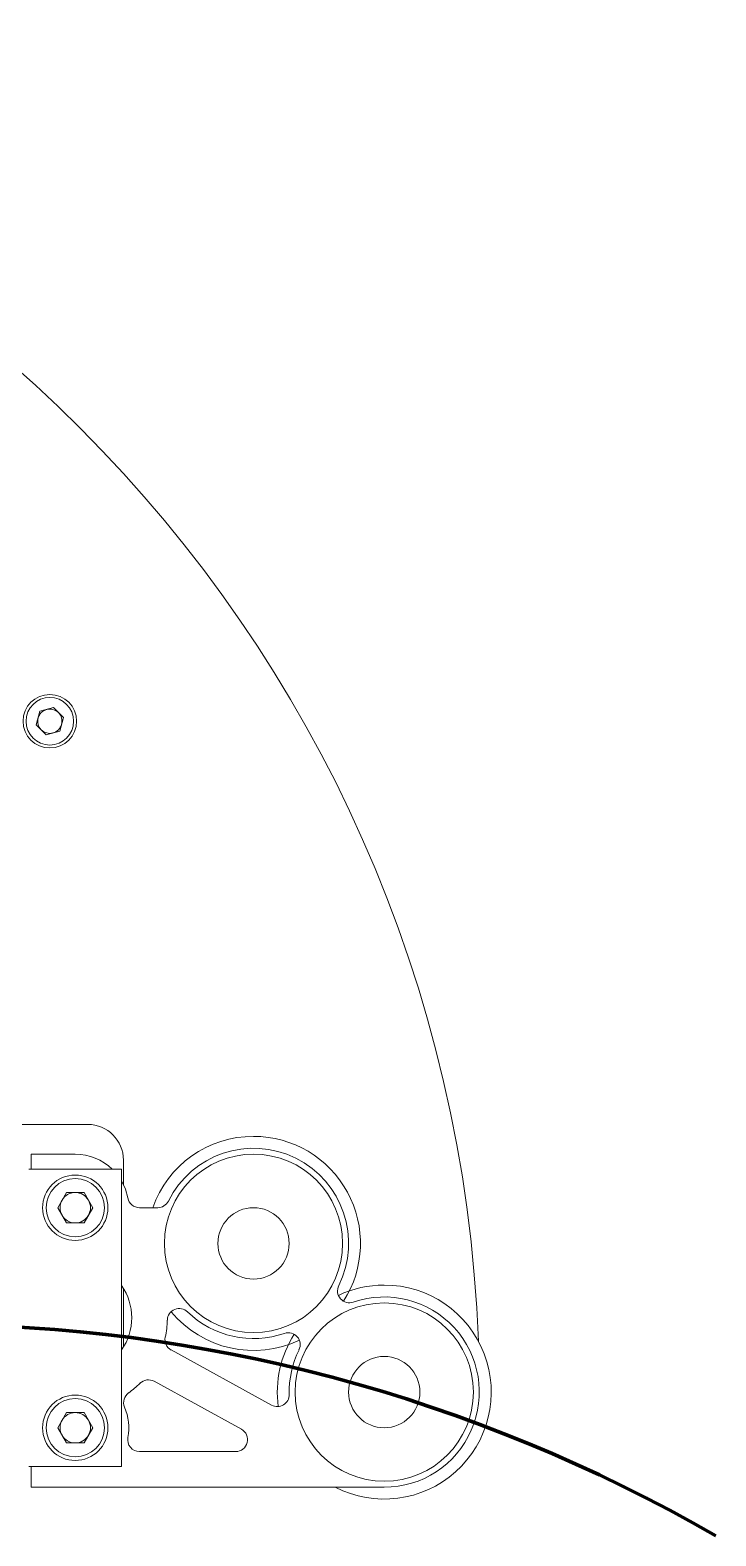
# Model space of a CAD drawing. Header units: millimetres. Extents: x 293 to 902, y 110 to 719.
# Drawn here: x 801.2 to 858.9, y 529.6 to 656.2 of the extents above; entities that cross this region are included whole.
import ezdxf

# ---------------------------------------------------------------- set-up
doc = ezdxf.new("R2010")
doc.units = ezdxf.units.MM

msp = doc.modelspace()

# ---------------------------------------------------------------- linework, layer by layer
at = {"color": 7, "linetype": 'Continuous', "lineweight": 15}
for p, q in [((801.75, 597.75), (802.06, 598.89)), ((802.06, 598.89), (803.2, 599.19)), ((804.03, 598.36), (803.2, 599.19)), ((801.75, 597.75), (802.59, 596.91)), ((803.73, 597.22), (804.03, 598.36)), ((803.73, 597.22), (802.59, 596.91)), ((779.08, 564.15), (806.08, 564.15)), ((801.33, 560.4), (801.33, 561.65)), ((805.03, 561.65), (801.33, 561.65)), ((809.08, 561.15), (809.08, 559.11)), ((808.93, 560.4), (801.13, 560.4)), ((808.93, 560.4), (808.93, 535.4)), ((803.55, 557.15), (804.29, 558.43)), ((805.77, 558.43), (804.29, 558.43)), ((806.51, 557.15), (805.77, 558.43)), ((804.29, 555.87), (803.55, 557.15)), ((806.51, 557.15), (805.77, 555.87)), ((810.44, 557.15), (811.97, 557.15)), ((804.29, 555.87), (805.77, 555.87)), ((809.08, 550.38), (809.08, 545.42)), ((821.55, 540.56), (813.1, 545.19)), ((819.01, 538.53), (811.66, 542.56)), ((803.55, 538.65), (804.29, 539.93)), ((805.77, 539.93), (804.29, 539.93)), ((806.51, 538.65), (805.77, 539.93)), ((804.29, 537.37), (803.55, 538.65)), ((806.51, 538.65), (805.77, 537.37)), ((804.29, 537.37), (805.77, 537.37)), ((810.44, 536.65), (818.53, 536.65)), ((808.93, 535.4), (801.13, 535.4)), ((801.33, 533.65), (801.33, 535.4)), ((831.03, 533.65), (801.33, 533.65))]:
    msp.add_line(p, q, dxfattribs=at)
at = {"color": 7, "linetype": 'Continuous', "lineweight": 15, "flags": 128}
msp.add_lwpolyline([(809.45, 557.97), (809.25, 558.72), (808.93, 559.4)], dxfattribs=at)
at = {"color": 7, "linetype": 'Continuous', "lineweight": 15}
for centre, radius in [((802.89, 598.05), 2.25), ((802.89, 598.05), 2), ((820.03, 554.15), 7.5), ((805.03, 557.15), 2.75), ((805.03, 557.15), 2.45), ((820.03, 554.15), 3), ((831.03, 541.65), 7.5), ((831.03, 541.65), 3), ((805.03, 538.65), 2.75), ((805.03, 538.65), 2.45)]:
    msp.add_circle(centre, radius, dxfattribs=at)
for centre, radius, start, end in [((724.45, 541.65), 114.58, 2.1378, 87.8622), ((802.89, 598.05), 1.02, 105, 165), ((802.89, 598.05), 1.02, 45, 105), ((802.89, 598.05), 1.02, 165, 225), ((802.89, 598.05), 1.02, 285, 345), ((802.89, 598.05), 1.02, 345, 45), ((802.89, 598.05), 1.02, 225, 285), ((806.08, 561.15), 3, 0, 90), ((820.03, 554.15), 9, 90, 160.5288), ((820.03, 554.15), 8, 333.6725, 153.6122), ((820.03, 554.15), 9, 327.303, 90), ((805.03, 557.15), 4.5, 46.2383, 90), ((805.03, 557.15), 1.28, 90, 150), ((805.03, 557.15), 1.28, 30, 90), ((805.03, 557.15), 1.28, 150, 210), ((805.03, 557.15), 1.28, 330, 30), ((810.44, 558.15), 1, 190.4757, 270), ((811.97, 558.15), 1, 270, 333.6122), ((805.03, 557.15), 1.28, 210, 270), ((805.03, 557.15), 1.28, 270, 330), ((805.03, 547.9), 4.75, 325.1903, 34.8097), ((831.03, 541.65), 9, 242.734, 90), ((828.1, 550.16), 1, 153.6725, 289.0231), ((831.03, 541.65), 9, 90, 115.3925), ((831.03, 541.65), 8, 270, 109.0231), ((813.78, 547.68), 1, 45.9918, 178.5385), ((820.03, 554.15), 9, 219.6224, 295.3925), ((820.03, 554.15), 8, 225.9918, 289.0231), ((805.03, 547.9), 7.75, 347.8754, 358.5385), ((813.58, 546.06), 1, 167.8754, 241.2739), ((831.03, 541.65), 9, 147.303, 187.7567), ((822.96, 545.64), 1, 333.6725, 109.0231), ((831.03, 541.65), 8, 153.6725, 181.3873), ((805.03, 547.9), 7.75, 305.4451, 314.6723), ((811.18, 541.68), 1, 61.2739, 134.6723), ((810.1, 540.77), 1, 125.4451, 202.6903), ((822.03, 541.43), 1, 241.2739, 1.3873), ((805.03, 538.65), 1.28, 150, 210), ((805.03, 538.65), 1.28, 90, 150), ((805.03, 538.65), 1.28, 30, 90), ((805.03, 538.65), 1.28, 330, 30), ((805.03, 538.65), 4.5, 349.5243, 22.6903), ((818.53, 537.65), 1, 270, 61.2739), ((805.03, 538.65), 1.28, 210, 270), ((805.03, 538.65), 1.28, 270, 330), ((810.44, 537.65), 1, 169.5243, 270)]:
    msp.add_arc(centre, radius, start, end, dxfattribs=at)
at = {"color": 3, "lineweight": 100}
msp.add_arc((792.58, 414.62), 132.72, 60, 120, dxfattribs=at)

doc.saveas('drawing.dxf')
